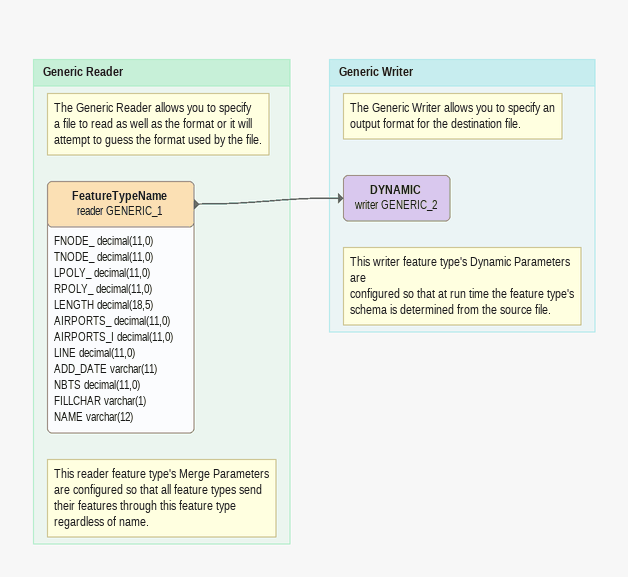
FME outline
Bookmark: Generic Reader
Note: The Generic Reader allows you to specify / a file to read as well as the format or it will / attempt to guess the format used by the file.
Note: This reader feature type's Merge Parameters / are configured so that all feature types send / their features through this feature type / regardless of name.
FeatureTypeName (reader GENERIC_1)
    attributes: FNODE_ decimal(11,0), TNODE_ decimal(11,0), LPOLY_ decimal(11,0), RPOLY_ decimal(11,0), LENGTH decimal(18,5), AIRPORTS_ decimal(11,0), AIRPORTS_I decimal(11,0), LINE decimal(11,0), ADD_DATE varchar(11), NBTS decimal(11,0), FILLCHAR varchar(1), NAME varchar(12)
    -> DYNAMIC (writer GENERIC_2)

Bookmark: Generic Writer
Note: The Generic Writer allows you to specify an / output format for the destination file.
Note: This writer feature type's Dynamic Parameters are / configured so that at run time the feature type's / schema is determined from the source file.
DYNAMIC (writer GENERIC_2)
